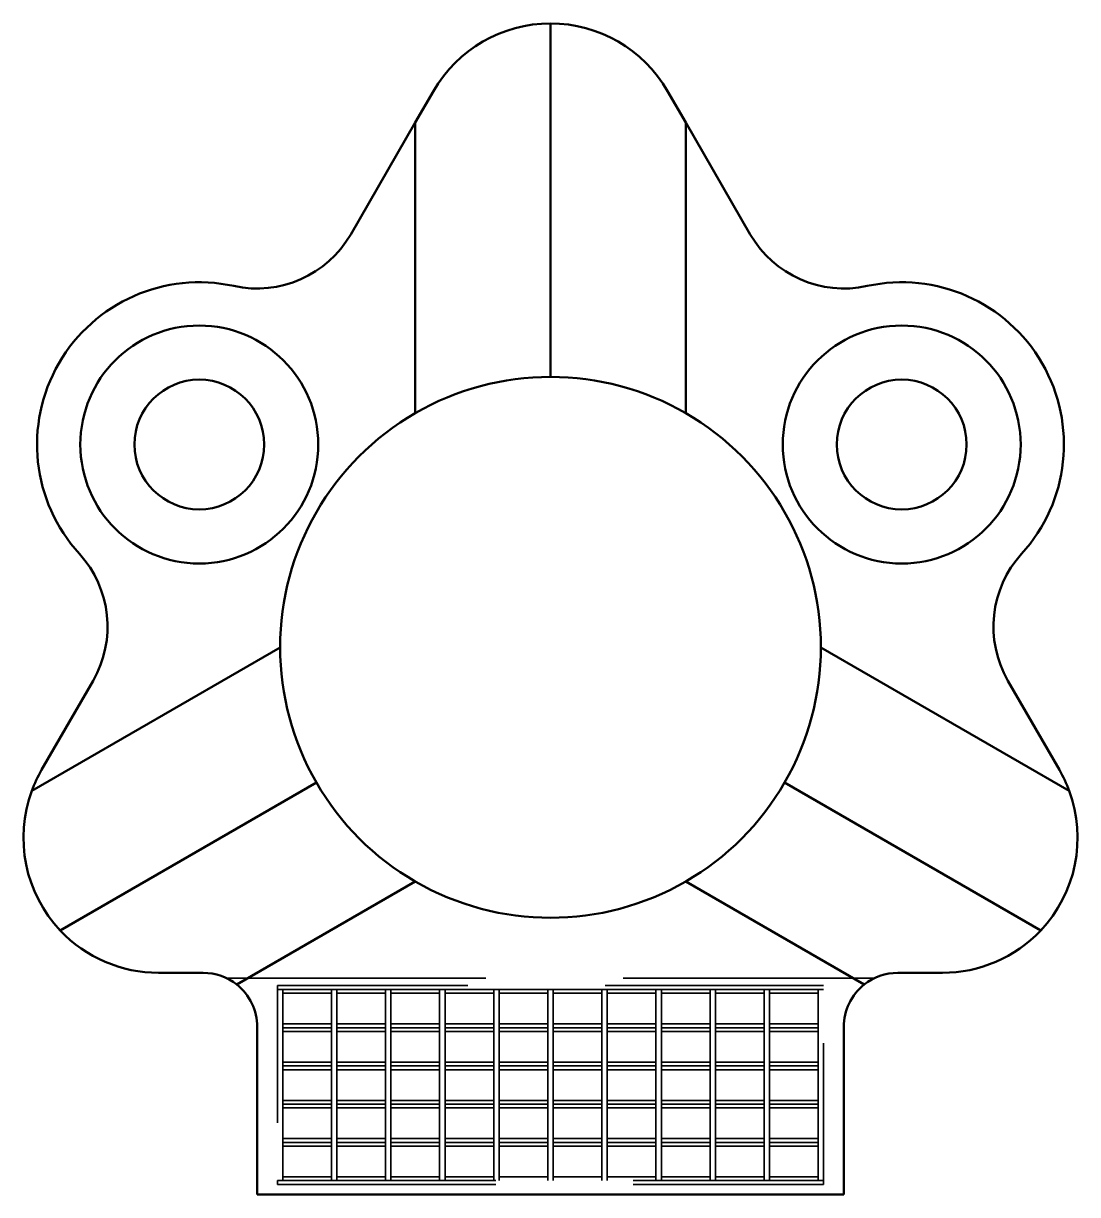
# Model space of a CAD drawing. Header units: inches. Extents: x 1.51 to 9.39, y 3.23 to 7.66.
# Drawn here: x 5.089 to 5.856, y 3.228 to 4.081 of the extents above; entities that cross this region are included whole.
import ezdxf

# ---------------------------------------------------------------- set-up
doc = ezdxf.new("R2010")
doc.units = ezdxf.units.IN
doc.header["$MEASUREMENT"] = 0
doc.linetypes.add('DASHED', pattern=[0.2067, 0.1654, -0.0413])
doc.layers.add('Hidden (ANSI)', color=7, linetype='DASHED', lineweight=35)
doc.layers.add('Visible (ANSI)', color=7, linetype='Continuous', lineweight=50)

msp = doc.modelspace()

# ---------------------------------------------------------------- linework, layer by layer
at = {"layer": 'Hidden (ANSI)', "ltscale": 1.140353}
msp.add_line((5.23669, 3.38557), (5.70811, 3.38557), dxfattribs=at)
at = {"layer": 'Hidden (ANSI)', "ltscale": 0.382339}
for p, q in [((5.27358, 3.3802), (5.27358, 3.23822)), ((5.67122, 3.23822), (5.67122, 3.3802))]:
    msp.add_line(p, q, dxfattribs=at)
at = {"layer": 'Hidden (ANSI)', "ltscale": 0.961872}
for p, q in [((5.67122, 3.3802), (5.27358, 3.3802)), ((5.27358, 3.23822), (5.67122, 3.23822)), ((5.27358, 3.23544), (5.67122, 3.23544))]:
    msp.add_line(p, q, dxfattribs=at)
at = {"layer": 'Hidden (ANSI)', "ltscale": 0.007399}
for p, q in [((5.27752, 3.37742), (5.27358, 3.37742)), ((5.31689, 3.37742), (5.31295, 3.37742)), ((5.35626, 3.37742), (5.35232, 3.37742)), ((5.39563, 3.37742), (5.39169, 3.37742)), ((5.435, 3.37742), (5.43106, 3.37742)), ((5.47437, 3.37742), (5.47043, 3.37742)), ((5.51374, 3.37742), (5.5098, 3.37742)), ((5.55311, 3.37742), (5.54917, 3.37742)), ((5.59248, 3.37742), (5.58854, 3.37742)), ((5.63185, 3.37742), (5.62791, 3.37742)), ((5.67122, 3.37742), (5.66728, 3.37742)), ((5.27752, 3.35236), (5.27752, 3.34958)), ((5.31295, 3.35236), (5.31295, 3.34958)), ((5.31689, 3.35236), (5.31689, 3.34958)), ((5.35232, 3.35236), (5.35232, 3.34958)), ((5.35626, 3.35236), (5.35626, 3.34958)), ((5.39169, 3.35236), (5.39169, 3.34958)), ((5.39563, 3.35236), (5.39563, 3.34958)), ((5.43106, 3.35236), (5.43106, 3.34958)), ((5.435, 3.35236), (5.435, 3.34958)), ((5.47043, 3.35236), (5.47043, 3.34958)), ((5.47437, 3.35236), (5.47437, 3.34958)), ((5.5098, 3.35236), (5.5098, 3.34958)), ((5.51374, 3.35236), (5.51374, 3.34958)), ((5.54917, 3.35236), (5.54917, 3.34958)), ((5.55311, 3.35236), (5.55311, 3.34958)), ((5.58854, 3.35236), (5.58854, 3.34958)), ((5.59248, 3.35236), (5.59248, 3.34958)), ((5.62791, 3.35236), (5.62791, 3.34958)), ((5.63185, 3.35236), (5.63185, 3.34958)), ((5.66728, 3.35236), (5.66728, 3.34958)), ((5.27752, 3.32452), (5.27752, 3.32174)), ((5.31295, 3.32452), (5.31295, 3.32174)), ((5.31689, 3.32452), (5.31689, 3.32174)), ((5.35232, 3.32452), (5.35232, 3.32174)), ((5.35626, 3.32452), (5.35626, 3.32174)), ((5.39169, 3.32452), (5.39169, 3.32174)), ((5.39563, 3.32452), (5.39563, 3.32174)), ((5.43106, 3.32452), (5.43106, 3.32174)), ((5.435, 3.32452), (5.435, 3.32174)), ((5.47043, 3.32452), (5.47043, 3.32174)), ((5.47437, 3.32452), (5.47437, 3.32174)), ((5.5098, 3.32452), (5.5098, 3.32174)), ((5.51374, 3.32452), (5.51374, 3.32174)), ((5.54917, 3.32452), (5.54917, 3.32174)), ((5.55311, 3.32452), (5.55311, 3.32174)), ((5.58854, 3.32452), (5.58854, 3.32174)), ((5.59248, 3.32452), (5.59248, 3.32174)), ((5.62791, 3.32452), (5.62791, 3.32174)), ((5.63185, 3.32452), (5.63185, 3.32174)), ((5.66728, 3.32452), (5.66728, 3.32174)), ((5.27752, 3.29668), (5.27752, 3.2939)), ((5.31295, 3.29668), (5.31295, 3.2939)), ((5.31689, 3.29668), (5.31689, 3.2939)), ((5.35232, 3.29668), (5.35232, 3.2939)), ((5.35626, 3.29668), (5.35626, 3.2939)), ((5.39169, 3.29668), (5.39169, 3.2939)), ((5.39563, 3.29668), (5.39563, 3.2939)), ((5.43106, 3.29668), (5.43106, 3.2939)), ((5.435, 3.29668), (5.435, 3.2939)), ((5.47043, 3.29668), (5.47043, 3.2939)), ((5.47437, 3.29668), (5.47437, 3.2939)), ((5.5098, 3.29668), (5.5098, 3.2939)), ((5.51374, 3.29668), (5.51374, 3.2939)), ((5.54917, 3.29668), (5.54917, 3.2939)), ((5.55311, 3.29668), (5.55311, 3.2939)), ((5.58854, 3.29668), (5.58854, 3.2939)), ((5.59248, 3.29668), (5.59248, 3.2939)), ((5.62791, 3.29668), (5.62791, 3.2939)), ((5.63185, 3.29668), (5.63185, 3.2939)), ((5.66728, 3.29668), (5.66728, 3.2939)), ((5.27752, 3.26885), (5.27752, 3.26606)), ((5.31295, 3.26885), (5.31295, 3.26606)), ((5.31689, 3.26885), (5.31689, 3.26606)), ((5.35232, 3.26885), (5.35232, 3.26606)), ((5.35626, 3.26885), (5.35626, 3.26606)), ((5.39169, 3.26885), (5.39169, 3.26606)), ((5.39563, 3.26885), (5.39563, 3.26606)), ((5.43106, 3.26885), (5.43106, 3.26606)), ((5.435, 3.26885), (5.435, 3.26606)), ((5.47043, 3.26885), (5.47043, 3.26606)), ((5.47437, 3.26885), (5.47437, 3.26606)), ((5.5098, 3.26885), (5.5098, 3.26606)), ((5.51374, 3.26885), (5.51374, 3.26606)), ((5.54917, 3.26885), (5.54917, 3.26606)), ((5.55311, 3.26885), (5.55311, 3.26606)), ((5.58854, 3.26885), (5.58854, 3.26606)), ((5.59248, 3.26885), (5.59248, 3.26606)), ((5.62791, 3.26885), (5.62791, 3.26606)), ((5.63185, 3.26885), (5.63185, 3.26606)), ((5.66728, 3.26885), (5.66728, 3.26606)), ((5.27752, 3.24101), (5.27752, 3.23822)), ((5.31295, 3.24101), (5.31295, 3.23822)), ((5.31689, 3.24101), (5.31689, 3.23822)), ((5.35232, 3.24101), (5.35232, 3.23822)), ((5.35626, 3.24101), (5.35626, 3.23822)), ((5.39169, 3.24101), (5.39169, 3.23822)), ((5.39563, 3.24101), (5.39563, 3.23822)), ((5.43106, 3.24101), (5.43106, 3.23822)), ((5.435, 3.24101), (5.435, 3.23822)), ((5.47043, 3.24101), (5.47043, 3.23822)), ((5.47437, 3.24101), (5.47437, 3.23822)), ((5.5098, 3.24101), (5.5098, 3.23822)), ((5.51374, 3.24101), (5.51374, 3.23822)), ((5.54917, 3.24101), (5.54917, 3.23822)), ((5.55311, 3.24101), (5.55311, 3.23822)), ((5.58854, 3.24101), (5.58854, 3.23822)), ((5.59248, 3.24101), (5.59248, 3.23822)), ((5.62791, 3.24101), (5.62791, 3.23822)), ((5.63185, 3.24101), (5.63185, 3.23822)), ((5.66728, 3.24101), (5.66728, 3.23822)), ((5.27358, 3.23822), (5.27358, 3.23544)), ((5.67122, 3.23822), (5.67122, 3.23544))]:
    msp.add_line(p, q, dxfattribs=at)
at = {"layer": 'Hidden (ANSI)', "ltscale": 0.067389}
for p, q in [((5.27752, 3.37742), (5.31295, 3.37742)), ((5.27752, 3.35236), (5.27752, 3.37742)), ((5.31295, 3.37742), (5.31295, 3.35236)), ((5.31689, 3.37742), (5.35232, 3.37742)), ((5.31689, 3.35236), (5.31689, 3.37742)), ((5.35232, 3.37742), (5.35232, 3.35236)), ((5.35626, 3.37742), (5.39169, 3.37742)), ((5.35626, 3.35236), (5.35626, 3.37742)), ((5.39169, 3.37742), (5.39169, 3.35236)), ((5.39563, 3.37742), (5.43106, 3.37742)), ((5.39563, 3.35236), (5.39563, 3.37742)), ((5.43106, 3.37742), (5.43106, 3.35236)), ((5.435, 3.37742), (5.47043, 3.37742)), ((5.435, 3.35236), (5.435, 3.37742)), ((5.47043, 3.37742), (5.47043, 3.35236)), ((5.47437, 3.37742), (5.5098, 3.37742)), ((5.47437, 3.35236), (5.47437, 3.37742)), ((5.5098, 3.37742), (5.5098, 3.35236)), ((5.51374, 3.37742), (5.54917, 3.37742)), ((5.51374, 3.35236), (5.51374, 3.37742)), ((5.54917, 3.37742), (5.54917, 3.35236)), ((5.55311, 3.37742), (5.58854, 3.37742)), ((5.55311, 3.35236), (5.55311, 3.37742)), ((5.58854, 3.37742), (5.58854, 3.35236)), ((5.59248, 3.37742), (5.62791, 3.37742)), ((5.59248, 3.35236), (5.59248, 3.37742)), ((5.62791, 3.37742), (5.62791, 3.35236)), ((5.63185, 3.37742), (5.66728, 3.37742)), ((5.63185, 3.35236), (5.63185, 3.37742)), ((5.66728, 3.37742), (5.66728, 3.35236)), ((5.27752, 3.37463), (5.31295, 3.37463)), ((5.31689, 3.37463), (5.35232, 3.37463)), ((5.35626, 3.37463), (5.39169, 3.37463)), ((5.39563, 3.37463), (5.43106, 3.37463)), ((5.435, 3.37463), (5.47043, 3.37463)), ((5.47437, 3.37463), (5.5098, 3.37463)), ((5.51374, 3.37463), (5.54917, 3.37463)), ((5.55311, 3.37463), (5.58854, 3.37463)), ((5.59248, 3.37463), (5.62791, 3.37463)), ((5.63185, 3.37463), (5.66728, 3.37463)), ((5.31295, 3.35236), (5.27752, 3.35236)), ((5.35232, 3.35236), (5.31689, 3.35236)), ((5.39169, 3.35236), (5.35626, 3.35236)), ((5.43106, 3.35236), (5.39563, 3.35236)), ((5.47043, 3.35236), (5.435, 3.35236)), ((5.5098, 3.35236), (5.47437, 3.35236)), ((5.54917, 3.35236), (5.51374, 3.35236)), ((5.58854, 3.35236), (5.55311, 3.35236)), ((5.62791, 3.35236), (5.59248, 3.35236)), ((5.66728, 3.35236), (5.63185, 3.35236)), ((5.27752, 3.34958), (5.31295, 3.34958)), ((5.27752, 3.32452), (5.27752, 3.34958)), ((5.27752, 3.34679), (5.31295, 3.34679)), ((5.31295, 3.34958), (5.31295, 3.32452)), ((5.31689, 3.34958), (5.35232, 3.34958)), ((5.31689, 3.32452), (5.31689, 3.34958)), ((5.31689, 3.34679), (5.35232, 3.34679)), ((5.35232, 3.34958), (5.35232, 3.32452)), ((5.35626, 3.34958), (5.39169, 3.34958)), ((5.35626, 3.32452), (5.35626, 3.34958)), ((5.35626, 3.34679), (5.39169, 3.34679)), ((5.39169, 3.34958), (5.39169, 3.32452)), ((5.39563, 3.34958), (5.43106, 3.34958)), ((5.39563, 3.32452), (5.39563, 3.34958)), ((5.39563, 3.34679), (5.43106, 3.34679)), ((5.43106, 3.34958), (5.43106, 3.32452)), ((5.435, 3.34958), (5.47043, 3.34958)), ((5.435, 3.32452), (5.435, 3.34958)), ((5.435, 3.34679), (5.47043, 3.34679)), ((5.47043, 3.34958), (5.47043, 3.32452)), ((5.47437, 3.34958), (5.5098, 3.34958)), ((5.47437, 3.32452), (5.47437, 3.34958)), ((5.47437, 3.34679), (5.5098, 3.34679)), ((5.5098, 3.34958), (5.5098, 3.32452)), ((5.51374, 3.34958), (5.54917, 3.34958)), ((5.51374, 3.32452), (5.51374, 3.34958)), ((5.51374, 3.34679), (5.54917, 3.34679)), ((5.54917, 3.34958), (5.54917, 3.32452)), ((5.55311, 3.34958), (5.58854, 3.34958)), ((5.55311, 3.32452), (5.55311, 3.34958)), ((5.55311, 3.34679), (5.58854, 3.34679)), ((5.58854, 3.34958), (5.58854, 3.32452)), ((5.59248, 3.34958), (5.62791, 3.34958)), ((5.59248, 3.32452), (5.59248, 3.34958)), ((5.59248, 3.34679), (5.62791, 3.34679)), ((5.62791, 3.34958), (5.62791, 3.32452)), ((5.63185, 3.34958), (5.66728, 3.34958)), ((5.63185, 3.32452), (5.63185, 3.34958)), ((5.63185, 3.34679), (5.66728, 3.34679)), ((5.66728, 3.34958), (5.66728, 3.32452)), ((5.31295, 3.32452), (5.27752, 3.32452)), ((5.27752, 3.32174), (5.31295, 3.32174)), ((5.27752, 3.29668), (5.27752, 3.32174)), ((5.27752, 3.31896), (5.31295, 3.31896)), ((5.31295, 3.32174), (5.31295, 3.29668)), ((5.35232, 3.32452), (5.31689, 3.32452)), ((5.31689, 3.32174), (5.35232, 3.32174)), ((5.31689, 3.29668), (5.31689, 3.32174)), ((5.31689, 3.31896), (5.35232, 3.31896)), ((5.35232, 3.32174), (5.35232, 3.29668)), ((5.39169, 3.32452), (5.35626, 3.32452)), ((5.35626, 3.32174), (5.39169, 3.32174)), ((5.35626, 3.29668), (5.35626, 3.32174)), ((5.35626, 3.31896), (5.39169, 3.31896)), ((5.39169, 3.32174), (5.39169, 3.29668)), ((5.43106, 3.32452), (5.39563, 3.32452)), ((5.39563, 3.32174), (5.43106, 3.32174)), ((5.39563, 3.29668), (5.39563, 3.32174)), ((5.39563, 3.31896), (5.43106, 3.31896)), ((5.43106, 3.32174), (5.43106, 3.29668)), ((5.47043, 3.32452), (5.435, 3.32452)), ((5.435, 3.32174), (5.47043, 3.32174)), ((5.435, 3.29668), (5.435, 3.32174)), ((5.435, 3.31896), (5.47043, 3.31896)), ((5.47043, 3.32174), (5.47043, 3.29668)), ((5.5098, 3.32452), (5.47437, 3.32452)), ((5.47437, 3.32174), (5.5098, 3.32174)), ((5.47437, 3.29668), (5.47437, 3.32174)), ((5.47437, 3.31896), (5.5098, 3.31896)), ((5.5098, 3.32174), (5.5098, 3.29668)), ((5.54917, 3.32452), (5.51374, 3.32452)), ((5.51374, 3.32174), (5.54917, 3.32174)), ((5.51374, 3.29668), (5.51374, 3.32174)), ((5.51374, 3.31896), (5.54917, 3.31896)), ((5.54917, 3.32174), (5.54917, 3.29668)), ((5.58854, 3.32452), (5.55311, 3.32452)), ((5.55311, 3.32174), (5.58854, 3.32174)), ((5.55311, 3.29668), (5.55311, 3.32174)), ((5.55311, 3.31896), (5.58854, 3.31896)), ((5.58854, 3.32174), (5.58854, 3.29668)), ((5.62791, 3.32452), (5.59248, 3.32452)), ((5.59248, 3.32174), (5.62791, 3.32174)), ((5.59248, 3.29668), (5.59248, 3.32174)), ((5.59248, 3.31896), (5.62791, 3.31896)), ((5.62791, 3.32174), (5.62791, 3.29668)), ((5.66728, 3.32452), (5.63185, 3.32452)), ((5.63185, 3.32174), (5.66728, 3.32174)), ((5.63185, 3.29668), (5.63185, 3.32174)), ((5.63185, 3.31896), (5.66728, 3.31896)), ((5.66728, 3.32174), (5.66728, 3.29668)), ((5.31295, 3.29668), (5.27752, 3.29668)), ((5.27752, 3.2939), (5.31295, 3.2939)), ((5.27752, 3.26885), (5.27752, 3.2939)), ((5.27752, 3.29112), (5.31295, 3.29112)), ((5.31295, 3.2939), (5.31295, 3.26885)), ((5.35232, 3.29668), (5.31689, 3.29668)), ((5.31689, 3.2939), (5.35232, 3.2939)), ((5.31689, 3.26885), (5.31689, 3.2939)), ((5.31689, 3.29112), (5.35232, 3.29112)), ((5.35232, 3.2939), (5.35232, 3.26885)), ((5.39169, 3.29668), (5.35626, 3.29668)), ((5.35626, 3.2939), (5.39169, 3.2939)), ((5.35626, 3.26885), (5.35626, 3.2939)), ((5.35626, 3.29112), (5.39169, 3.29112)), ((5.39169, 3.2939), (5.39169, 3.26885)), ((5.43106, 3.29668), (5.39563, 3.29668)), ((5.39563, 3.2939), (5.43106, 3.2939)), ((5.39563, 3.26885), (5.39563, 3.2939)), ((5.39563, 3.29112), (5.43106, 3.29112)), ((5.43106, 3.2939), (5.43106, 3.26885)), ((5.47043, 3.29668), (5.435, 3.29668)), ((5.435, 3.2939), (5.47043, 3.2939)), ((5.435, 3.26885), (5.435, 3.2939)), ((5.435, 3.29112), (5.47043, 3.29112)), ((5.47043, 3.2939), (5.47043, 3.26885)), ((5.5098, 3.29668), (5.47437, 3.29668)), ((5.47437, 3.2939), (5.5098, 3.2939)), ((5.47437, 3.26885), (5.47437, 3.2939)), ((5.47437, 3.29112), (5.5098, 3.29112)), ((5.5098, 3.2939), (5.5098, 3.26885)), ((5.54917, 3.29668), (5.51374, 3.29668)), ((5.51374, 3.2939), (5.54917, 3.2939)), ((5.51374, 3.26885), (5.51374, 3.2939)), ((5.51374, 3.29112), (5.54917, 3.29112)), ((5.54917, 3.2939), (5.54917, 3.26885)), ((5.58854, 3.29668), (5.55311, 3.29668)), ((5.55311, 3.2939), (5.58854, 3.2939)), ((5.55311, 3.26885), (5.55311, 3.2939)), ((5.55311, 3.29112), (5.58854, 3.29112)), ((5.58854, 3.2939), (5.58854, 3.26885)), ((5.62791, 3.29668), (5.59248, 3.29668)), ((5.59248, 3.2939), (5.62791, 3.2939)), ((5.59248, 3.26885), (5.59248, 3.2939)), ((5.59248, 3.29112), (5.62791, 3.29112)), ((5.62791, 3.2939), (5.62791, 3.26885)), ((5.66728, 3.29668), (5.63185, 3.29668)), ((5.63185, 3.2939), (5.66728, 3.2939)), ((5.63185, 3.26885), (5.63185, 3.2939)), ((5.63185, 3.29112), (5.66728, 3.29112)), ((5.66728, 3.2939), (5.66728, 3.26885)), ((5.31295, 3.26885), (5.27752, 3.26885)), ((5.27752, 3.26606), (5.31295, 3.26606)), ((5.27752, 3.24101), (5.27752, 3.26606)), ((5.31295, 3.26606), (5.31295, 3.24101)), ((5.35232, 3.26885), (5.31689, 3.26885)), ((5.31689, 3.26606), (5.35232, 3.26606)), ((5.31689, 3.24101), (5.31689, 3.26606)), ((5.35232, 3.26606), (5.35232, 3.24101)), ((5.39169, 3.26885), (5.35626, 3.26885)), ((5.35626, 3.26606), (5.39169, 3.26606)), ((5.35626, 3.24101), (5.35626, 3.26606)), ((5.39169, 3.26606), (5.39169, 3.24101)), ((5.43106, 3.26885), (5.39563, 3.26885)), ((5.39563, 3.26606), (5.43106, 3.26606)), ((5.39563, 3.24101), (5.39563, 3.26606)), ((5.43106, 3.26606), (5.43106, 3.24101)), ((5.47043, 3.26885), (5.435, 3.26885)), ((5.435, 3.26606), (5.47043, 3.26606)), ((5.435, 3.24101), (5.435, 3.26606)), ((5.47043, 3.26606), (5.47043, 3.24101)), ((5.5098, 3.26885), (5.47437, 3.26885)), ((5.47437, 3.26606), (5.5098, 3.26606)), ((5.47437, 3.24101), (5.47437, 3.26606)), ((5.5098, 3.26606), (5.5098, 3.24101)), ((5.54917, 3.26885), (5.51374, 3.26885)), ((5.51374, 3.26606), (5.54917, 3.26606)), ((5.51374, 3.24101), (5.51374, 3.26606)), ((5.54917, 3.26606), (5.54917, 3.24101)), ((5.58854, 3.26885), (5.55311, 3.26885)), ((5.55311, 3.26606), (5.58854, 3.26606)), ((5.55311, 3.24101), (5.55311, 3.26606)), ((5.58854, 3.26606), (5.58854, 3.24101)), ((5.62791, 3.26885), (5.59248, 3.26885)), ((5.59248, 3.26606), (5.62791, 3.26606)), ((5.59248, 3.24101), (5.59248, 3.26606)), ((5.62791, 3.26606), (5.62791, 3.24101)), ((5.66728, 3.26885), (5.63185, 3.26885)), ((5.63185, 3.26606), (5.66728, 3.26606)), ((5.63185, 3.24101), (5.63185, 3.26606)), ((5.66728, 3.26606), (5.66728, 3.24101)), ((5.27752, 3.26328), (5.31295, 3.26328)), ((5.31689, 3.26328), (5.35232, 3.26328)), ((5.35626, 3.26328), (5.39169, 3.26328)), ((5.39563, 3.26328), (5.43106, 3.26328)), ((5.435, 3.26328), (5.47043, 3.26328)), ((5.47437, 3.26328), (5.5098, 3.26328)), ((5.51374, 3.26328), (5.54917, 3.26328)), ((5.55311, 3.26328), (5.58854, 3.26328)), ((5.59248, 3.26328), (5.62791, 3.26328)), ((5.63185, 3.26328), (5.66728, 3.26328)), ((5.31295, 3.24101), (5.27752, 3.24101)), ((5.35232, 3.24101), (5.31689, 3.24101)), ((5.39169, 3.24101), (5.35626, 3.24101)), ((5.43106, 3.24101), (5.39563, 3.24101)), ((5.47043, 3.24101), (5.435, 3.24101)), ((5.5098, 3.24101), (5.47437, 3.24101)), ((5.54917, 3.24101), (5.51374, 3.24101)), ((5.58854, 3.24101), (5.55311, 3.24101)), ((5.62791, 3.24101), (5.59248, 3.24101)), ((5.66728, 3.24101), (5.63185, 3.24101))]:
    msp.add_line(p, q, dxfattribs=at)
at = {"layer": 'Visible (ANSI)'}
for p, q in [((5.4724, 3.82327), (5.4724, 4.08057)), ((5.37397, 4.00852), (5.38716, 4.03136)), ((5.55764, 4.03136), (5.57082, 4.00852)), ((5.32691, 3.927), (5.37397, 4.00852)), ((5.37397, 3.7969), (5.37397, 4.00852)), ((5.57082, 4.00852), (5.61789, 3.927)), ((5.57082, 3.7969), (5.57082, 4.00852)), ((5.27555, 3.62642), (5.09473, 3.52203)), ((5.66925, 3.62642), (5.85006, 3.52203)), ((5.10182, 3.53714), (5.13935, 3.60213)), ((5.80545, 3.60213), (5.84297, 3.53714)), ((5.30192, 3.528), (5.11549, 3.42036)), ((5.64288, 3.528), (5.8293, 3.42036)), ((5.37397, 3.45594), (5.24405, 3.38093)), ((5.70075, 3.38093), (5.57082, 3.45594)), ((5.21953, 3.3895), (5.18706, 3.3895)), ((5.75773, 3.3895), (5.72527, 3.3895)), ((5.2589, 3.35013), (5.2589, 3.22809)), ((5.6859, 3.35013), (5.6859, 3.22809)), ((5.2589, 3.22809), (5.6859, 3.22809))]:
    msp.add_line(p, q, dxfattribs=at)
for centre, radius in [((5.21668, 3.77406), 0.08661), ((5.72811, 3.77406), 0.08661), ((5.21668, 3.77406), 0.04724), ((5.72811, 3.77406), 0.04724)]:
    msp.add_circle(centre, radius, dxfattribs=at)
for centre, radius, start, end in [((5.4724, 3.98214), 0.09843, 90, 150), ((5.4724, 3.98214), 0.09843, 30, 90), ((5.25872, 3.96637), 0.07874, 257.67026, 330), ((5.68608, 3.96637), 0.07874, 210, 282.32974), ((5.21668, 3.77406), 0.11811, 77.67026, 222.32974), ((5.72811, 3.77406), 0.11811, 317.67026, 102.32974), ((5.4724, 3.62642), 0.19685, 90, 120), ((5.4724, 3.62642), 0.19685, 60, 90), ((5.4724, 3.62642), 0.19685, 120, 180), ((5.4724, 3.62642), 0.19685, 0, 60), ((5.07115, 3.6415), 0.07874, 330, 42.32974), ((5.87364, 3.6415), 0.07874, 137.67026, 210), ((5.4724, 3.62642), 0.19685, 180, 210), ((5.4724, 3.62642), 0.19685, 330, 0), ((5.18706, 3.48793), 0.09843, 150, 159.73046), ((5.75773, 3.48793), 0.09843, 20.26954, 30), ((5.18706, 3.48793), 0.09843, 159.73046, 223.35243), ((5.4724, 3.62642), 0.19685, 210, 240), ((5.4724, 3.62642), 0.19685, 300, 330), ((5.75773, 3.48793), 0.09843, 316.64757, 20.26954), ((5.4724, 3.62642), 0.19685, 240, 300), ((5.18706, 3.48793), 0.09843, 223.35243, 270), ((5.75773, 3.48793), 0.09843, 270, 316.64757), ((5.21953, 3.35013), 0.03937, 51.4707, 90), ((5.72527, 3.35013), 0.03937, 90, 128.5293), ((5.21953, 3.35013), 0.03937, 0, 51.4707), ((5.72527, 3.35013), 0.03937, 128.5293, 180)]:
    msp.add_arc(centre, radius, start, end, dxfattribs=at)

doc.saveas('drawing.dxf')
